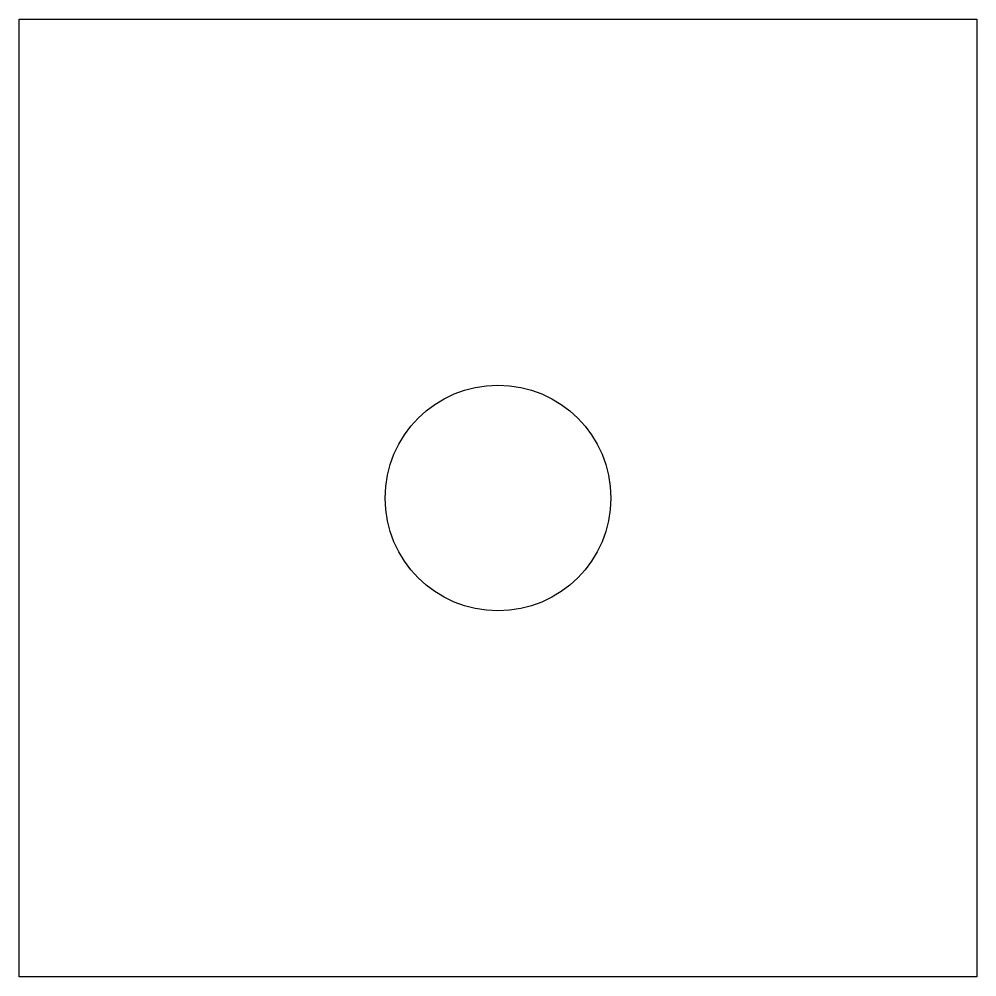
# Model space of a CAD drawing. Header units: millimetres. Extents: x 115.5 to 129.5, y 113 to 127.
import ezdxf

# ---------------------------------------------------------------- set-up
doc = ezdxf.new("R2010")
doc.units = ezdxf.units.MM

msp = doc.modelspace()

# ---------------------------------------------------------------- linework, layer by layer
at = {"color": 7, "linetype": 'Continuous', "lineweight": 25}
for p, q in [((115.5, 127), (129.5, 127)), ((115.5, 113), (115.5, 127)), ((129.5, 127), (129.5, 113)), ((129.5, 113), (115.5, 113))]:
    msp.add_line(p, q, dxfattribs=at)
msp.add_circle((122.5, 120), 1.65, dxfattribs=at)

doc.saveas('drawing.dxf')
